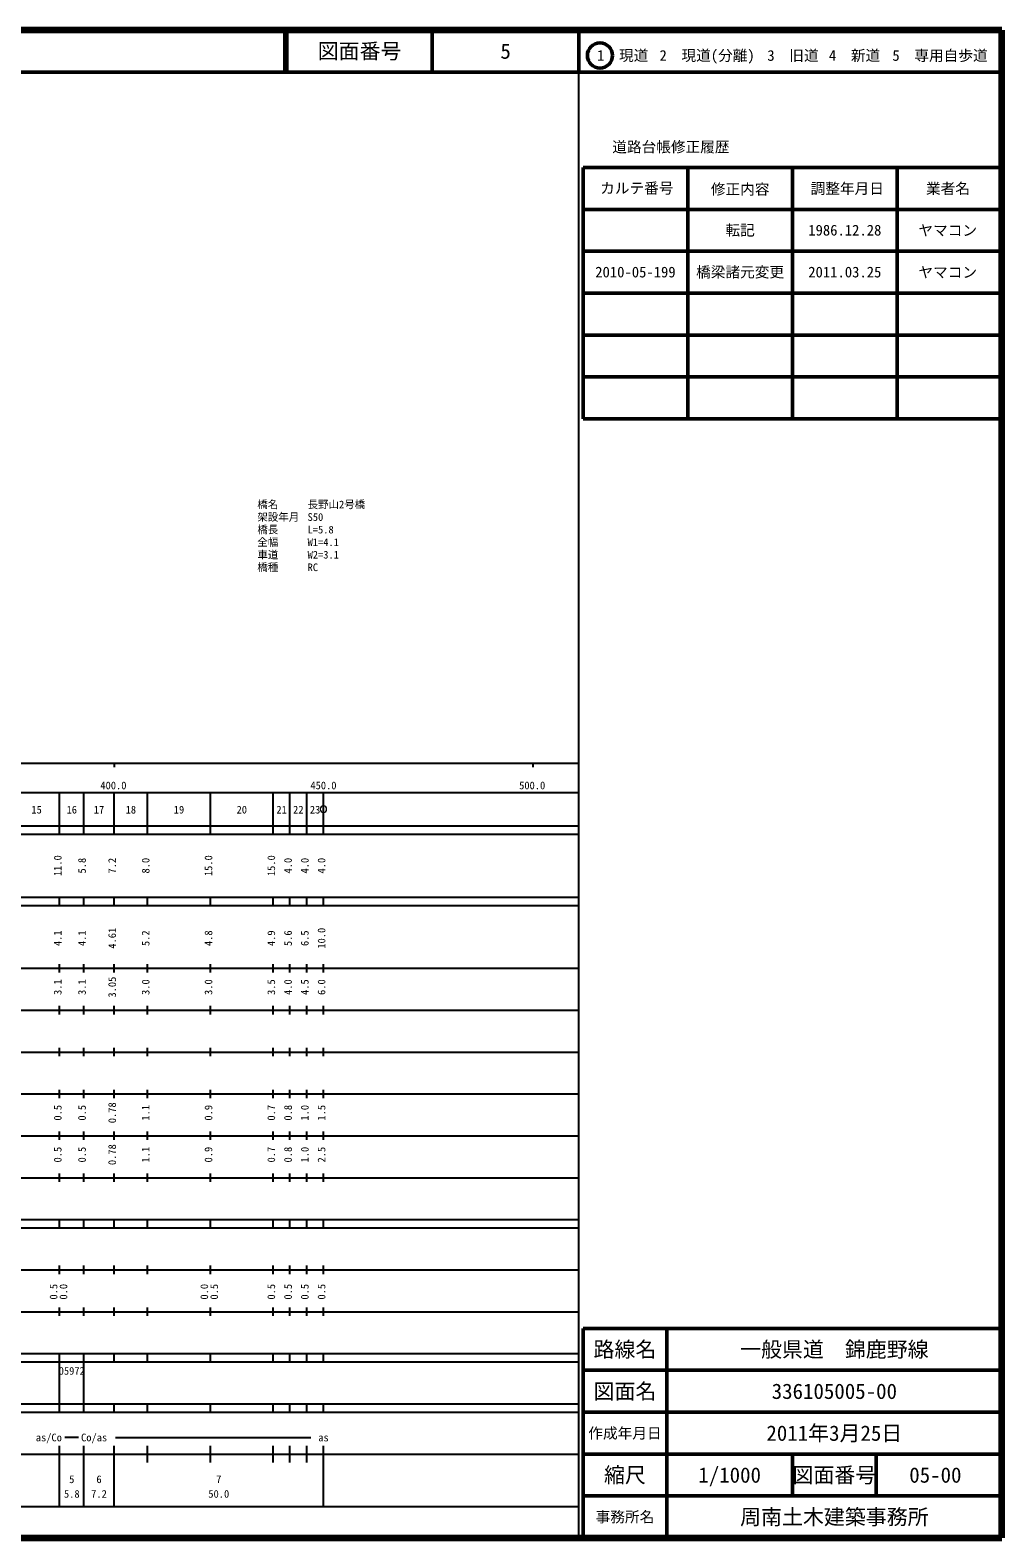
# Model space of a CAD drawing. Units: millimetres on the paper, with parts at other scales. Extents: x 40 to 680, y 20 to 380.
# Drawn here: x 448 to 680, y 20 to 380 of the extents above; entities that cross this region are included whole.
import ezdxf
from ezdxf.enums import TextEntityAlignment as Align

# ---------------------------------------------------------------- set-up
doc = ezdxf.new("R2010")
doc.units = ezdxf.units.MM
doc.layers.add('M-STR-HTXT', color=7, linetype='Continuous')
doc.layers.add('M-TTL-TXT', color=7, linetype='Continuous')
for name, color, linetype, lineweight in [('M-TTL', 2, 'Continuous', 140), ('M-TTL-BAND', 7, 'Continuous', 25), ('M-TTL-FRAM', 2, 'Continuous', 50), ('M-TTL-LINE', 7, 'Continuous', 50)]:
    doc.layers.add(name, color=color, linetype=linetype, lineweight=lineweight)
doc.styles.add('ＭＳ ゴシック', font='')
doc.styles.get('ＭＳ ゴシック').set_extended_font_data('MS Gothic')

msp = doc.modelspace()

# ---------------------------------------------------------------- linework, layer by layer
at = {"layer": 'M-TTL'}
for p, q in [((680, 380), (40, 380)), ((680, 20), (680, 380)), ((40, 20), (680, 20))]:
    msp.add_line(p, q, dxfattribs=at)
at = {"layer": 'M-TTL-BAND'}
for p, q in [((579, 20), (579, 370)), ((40, 205), (579, 205)), ((468, 205), (468, 204)), ((568, 205), (568, 204)), ((68, 198), (579, 198)), ((455, 188), (455, 198)), ((460.8, 188), (460.8, 198)), ((468, 188), (468, 198)), ((476, 188), (476, 198)), ((491, 188), (491, 198)), ((506, 188), (506, 198)), ((510, 188), (510, 198)), ((514, 188), (514, 198)), ((518, 188), (518, 198)), ((40, 190), (579, 190)), ((40, 188), (579, 188)), ((40, 173), (579, 173)), ((455, 171), (455, 173)), ((460.8, 171), (460.8, 173)), ((468, 171), (468, 173)), ((476, 171), (476, 173)), ((491, 171), (491, 173)), ((506, 171), (506, 173)), ((510, 171), (510, 173)), ((514, 171), (514, 173)), ((518, 171), (518, 173)), ((40, 171), (579, 171)), ((40, 156), (579, 156)), ((455, 155), (455, 157)), ((460.8, 155), (460.8, 157)), ((468, 155), (468, 157)), ((476, 155), (476, 157)), ((491, 155), (491, 157)), ((506, 155), (506, 157)), ((510, 155), (510, 157)), ((514, 155), (514, 157)), ((518, 155), (518, 157)), ((46, 146), (579, 146)), ((455, 145), (455, 147)), ((460.8, 145), (460.8, 147)), ((468, 145), (468, 147)), ((476, 145), (476, 147)), ((491, 145), (491, 147)), ((506, 145), (506, 147)), ((510, 145), (510, 147)), ((514, 145), (514, 147)), ((518, 145), (518, 147)), ((455, 135), (455, 137)), ((460.8, 135), (460.8, 137)), ((468, 135), (468, 137)), ((476, 135), (476, 137)), ((491, 135), (491, 137)), ((506, 135), (506, 137)), ((510, 135), (510, 137)), ((514, 135), (514, 137)), ((518, 135), (518, 137)), ((52, 136), (579, 136)), ((46, 126), (579, 126)), ((455, 125), (455, 127)), ((460.8, 125), (460.8, 127)), ((468, 125), (468, 127)), ((476, 125), (476, 127)), ((491, 125), (491, 127)), ((506, 125), (506, 127)), ((510, 125), (510, 127)), ((514, 125), (514, 127)), ((518, 125), (518, 127)), ((52, 116), (579, 116)), ((455, 115), (455, 117)), ((460.8, 115), (460.8, 117)), ((468, 115), (468, 117)), ((476, 115), (476, 117)), ((491, 115), (491, 117)), ((506, 115), (506, 117)), ((510, 115), (510, 117)), ((514, 115), (514, 117)), ((518, 115), (518, 117)), ((46, 106), (579, 106)), ((455, 105), (455, 107)), ((460.8, 105), (460.8, 107)), ((468, 105), (468, 107)), ((476, 105), (476, 107)), ((491, 105), (491, 107)), ((506, 105), (506, 107)), ((510, 105), (510, 107)), ((514, 105), (514, 107)), ((518, 105), (518, 107)), ((40, 96), (579, 96)), ((40, 94), (579, 94)), ((455, 94), (455, 96)), ((460.8, 94), (460.8, 96)), ((468, 94), (468, 96)), ((476, 94), (476, 96)), ((491, 94), (491, 96)), ((506, 94), (506, 96)), ((510, 94), (510, 96)), ((514, 94), (514, 96)), ((518, 94), (518, 96)), ((49, 84), (579, 84)), ((455, 83), (455, 85)), ((460.8, 83), (460.8, 85)), ((468, 83), (468, 85)), ((476, 83), (476, 85)), ((491, 83), (491, 85)), ((506, 83), (506, 85)), ((510, 83), (510, 85)), ((514, 83), (514, 85)), ((518, 83), (518, 85)), ((40, 74), (579, 74)), ((455, 73), (455, 75)), ((460.8, 73), (460.8, 75)), ((468, 73), (468, 75)), ((476, 73), (476, 75)), ((491, 73), (491, 75)), ((506, 73), (506, 75)), ((510, 73), (510, 75)), ((514, 73), (514, 75)), ((518, 73), (518, 75)), ((40, 64), (579, 64)), ((40, 62), (579, 62)), ((455, 62), (455, 64)), ((455, 52), (455, 62)), ((460.8, 62), (460.8, 64)), ((460.8, 52), (460.8, 62)), ((468, 62), (468, 64)), ((476, 62), (476, 64)), ((491, 62), (491, 64)), ((506, 62), (506, 64)), ((510, 62), (510, 64)), ((514, 62), (514, 64)), ((518, 62), (518, 64)), ((40, 52), (579, 52)), ((455, 50), (455, 52)), ((460.8, 50), (460.8, 52)), ((468, 50), (468, 52)), ((476, 50), (476, 52)), ((491, 50), (491, 52)), ((506, 50), (506, 52)), ((510, 50), (510, 52)), ((514, 50), (514, 52)), ((518, 50), (518, 52)), ((40, 50), (579, 50)), ((459.483, 44), (456.226, 44)), ((468.3, 44), (515, 44)), ((40, 40), (579, 40)), ((455, 27.5), (455, 42)), ((460.8, 27.5), (460.8, 42)), ((468, 27.5), (468, 42)), ((476, 38), (476, 42)), ((491, 38), (491, 42)), ((506, 38), (506, 42)), ((510, 38), (510, 42)), ((514, 38), (514, 42)), ((518, 27.5), (518, 42)), ((68, 27.5), (579, 27.5))]:
    msp.add_line(p, q, dxfattribs=at)
at = {"layer": 'M-TTL-BAND', "lineweight": 13}
msp.add_lwpolyline([(518.75, 194, 1), (517.25, 194, 1)], format="xyb", close=True, dxfattribs=at)
at = {"layer": 'M-TTL-FRAM'}
for p, q in [((580, 347.197), (580, 287.197)), ((580, 347.197), (680, 347.197)), ((580, 287.197), (680, 287.197)), ((680, 70), (580, 70)), ((580, 70), (580, 20))]:
    msp.add_line(p, q, dxfattribs=at)
at = {"layer": 'M-TTL-LINE'}
for p, q in [((508.747, 380), (508.747, 370)), ((509.247, 380), (509.247, 370)), ((543.997, 380), (543.997, 370)), ((579, 380), (579, 370)), ((40, 370), (680, 370)), ((605, 347.197), (605, 287.197)), ((630, 347.197), (630, 287.197)), ((655, 347.197), (655, 287.197)), ((580, 337.197), (680, 337.197)), ((580, 327.197), (680, 327.197)), ((580, 317.197), (680, 317.197)), ((580, 307.197), (680, 307.197)), ((580, 297.197), (680, 297.197)), ((600, 70), (600, 20)), ((680, 60), (580, 60)), ((680, 50), (580, 50)), ((680, 40), (580, 40)), ((630, 40), (630, 30)), ((650, 40), (650, 30)), ((680, 30), (580, 30))]:
    msp.add_line(p, q, dxfattribs=at)
msp.add_circle((584.031, 373.958), 3, dxfattribs=at)

# ---------------------------------------------------------------- texts
at = {"layer": 'M-STR-HTXT', "style": 'ＭＳ ゴシック'}
for s, p in [('橋名', (502.211, 265.28)), ('長野山2号橋', (514.211, 265.28)), ('架設年月', (502.211, 262.28)), ('S50', (514.211, 262.28)), ('橋長', (502.211, 259.28)), ('L=5.8', (514.211, 259.28)), ('全幅', (502.211, 256.28)), ('車道', (502.211, 253.28)), ('W1=4.1', (514.211, 256.28)), ('W2=3.1', (514.211, 253.28)), ('橋種', (502.211, 250.28)), ('RC', (514.211, 250.28))]:
    msp.add_text(s, height=1.833, dxfattribs=at).set_placement(p, align=Align.BOTTOM_LEFT)
at = {"layer": 'M-TTL-BAND', "style": 'ＭＳ ゴシック'}
for s, p in [('400.0', (467.844, 198.195)), ('450.0', (518, 198.195)), ('500.0', (567.844, 198.195)), ('15', (449.5, 192.405)), ('16', (457.9, 192.405)), ('17', (464.4, 192.405)), ('18', (472, 192.405)), ('19', (483.5, 192.405)), ('20', (498.5, 192.405)), ('21', (508, 192.405)), ('22', (512, 192.405)), ('23', (516, 192.405)), ('as/Co', (452.424, 42.5)), ('Co/as', (463.23, 42.5)), ('as', (518, 42.5)), ('5', (457.9, 32.523)), ('6', (464.4, 32.523)), ('7', (493, 32.523)), ('5.8', (457.9, 29.033)), ('7.2', (464.4, 29.033)), ('50.0', (493, 29.033))]:
    msp.add_text(s, height=1.833, dxfattribs=at).set_placement(p, align=Align.BOTTOM_CENTER)
for s, p in [('11.0', (456, 180.5)), ('5.8', (461.8, 180.5)), ('7.2', (469, 180.5)), ('8.0', (477, 180.5)), ('15.0', (492, 180.5)), ('15.0', (507, 180.5)), ('4.0', (511, 180.5)), ('4.0', (515, 180.5)), ('4.0', (519, 180.5)), ('4.1', (456, 163.174)), ('4.1', (461.8, 163.174)), ('4.61', (469, 163.174)), ('5.2', (477, 163.174)), ('4.8', (492, 163.174)), ('4.9', (507, 163.174)), ('5.6', (511, 163.174)), ('6.5', (515, 163.174)), ('10.0', (519, 163.174)), ('3.1', (456, 151.5)), ('3.1', (461.8, 151.5)), ('3.05', (469, 151.5)), ('3.0', (477, 151.5)), ('3.0', (492, 151.5)), ('3.5', (507, 151.5)), ('4.0', (511, 151.5)), ('4.5', (515, 151.5)), ('6.0', (519, 151.5)), ('0.5', (456, 121.5)), ('0.5', (461.8, 121.5)), ('0.78', (469, 121.5)), ('1.1', (477, 121.5)), ('0.9', (492, 121.5)), ('0.7', (507, 121.5)), ('0.8', (511, 121.5)), ('1.0', (515, 121.5)), ('1.5', (519, 121.5)), ('0.5', (456, 111.5)), ('0.5', (461.8, 111.5)), ('0.78', (469, 111.5)), ('1.1', (477, 111.5)), ('0.9', (492, 111.5)), ('0.7', (507, 111.5)), ('0.8', (511, 111.5)), ('1.0', (515, 111.5)), ('2.5', (519, 111.5)), ('0.5', (455, 78.764)), ('0.0', (457.37, 78.764)), ('0.0', (491, 78.764)), ('0.5', (493.37, 78.764)), ('0.5', (507, 78.764)), ('0.5', (511, 78.764)), ('0.5', (515, 78.764)), ('0.5', (519, 78.764))]:
    msp.add_text(s, height=1.833, rotation=90, dxfattribs=at).set_placement(p, align=Align.BOTTOM_CENTER)
msp.add_text('05972', height=1.833, dxfattribs=at).set_placement((454.775, 58.405), align=Align.BOTTOM_LEFT)
at = {"layer": 'M-TTL-TXT', "style": 'ＭＳ ゴシック'}
for s, height, p in [('図面番号', 3.666, (526.622, 375)), ('5', 3.666, (561.497, 375)), ('1\u3000現道', 2.566, (589.448, 373.958)), ('2\u3000現道(分離)', 2.566, (609.619, 373.958)), ('3\u3000旧道', 2.566, (630.121, 373.958)), ('4\u3000新道', 2.566, (644.824, 373.958)), ('5\u3000専用自歩道', 2.566, (665.228, 373.958)), ('道路台帳修正履歴', 2.566, (600.968, 352.113)), ('カルテ番号', 2.566, (592.839, 342.277)), ('修正内容', 2.566, (617.509, 342.023)), ('調整年月日', 2.566, (643.089, 342.197)), ('業者名', 2.566, (667.134, 342.197)), ('転記', 2.566, (617.5, 332.245)), ('1986.12.28', 2.566, (642.5, 332.245)), ('ヤマコン', 2.566, (667.077, 332.189)), ('2010-05-199', 2.566, (592.5, 322.245)), ('橋梁諸元変更', 2.566, (617.5, 322.245)), ('2011.03.25', 2.566, (642.5, 322.245)), ('ヤマコン', 2.566, (667.077, 322.189)), ('路線名', 3.666, (590, 65)), ('路線名', 3.666, (590, 65)), ('一般県道\u3000錦鹿野線', 3.666, (640, 65)), ('図面名', 3.666, (590, 55)), ('図面名', 3.666, (590, 55)), ('336105005-00', 3.666, (640, 55)), ('2011年3月25日', 3.666, (640, 45)), ('作成年月日', 2.566, (590, 45)), ('作成年月日', 2.566, (590, 45)), ('縮尺', 3.666, (590, 35)), ('縮尺', 3.666, (590, 35)), ('1/1000', 3.666, (615, 35)), ('図面番号', 3.666, (640, 35)), ('図面番号', 3.666, (640, 35)), ('05-00', 3.666, (664.125, 35)), ('事務所名', 2.566, (590, 25)), ('事務所名', 2.566, (590, 25)), ('周南土木建築事務所', 3.666, (640, 25))]:
    msp.add_text(s, height=height, dxfattribs=at).set_placement(p, align=Align.MIDDLE_CENTER)

doc.saveas('drawing.dxf')
